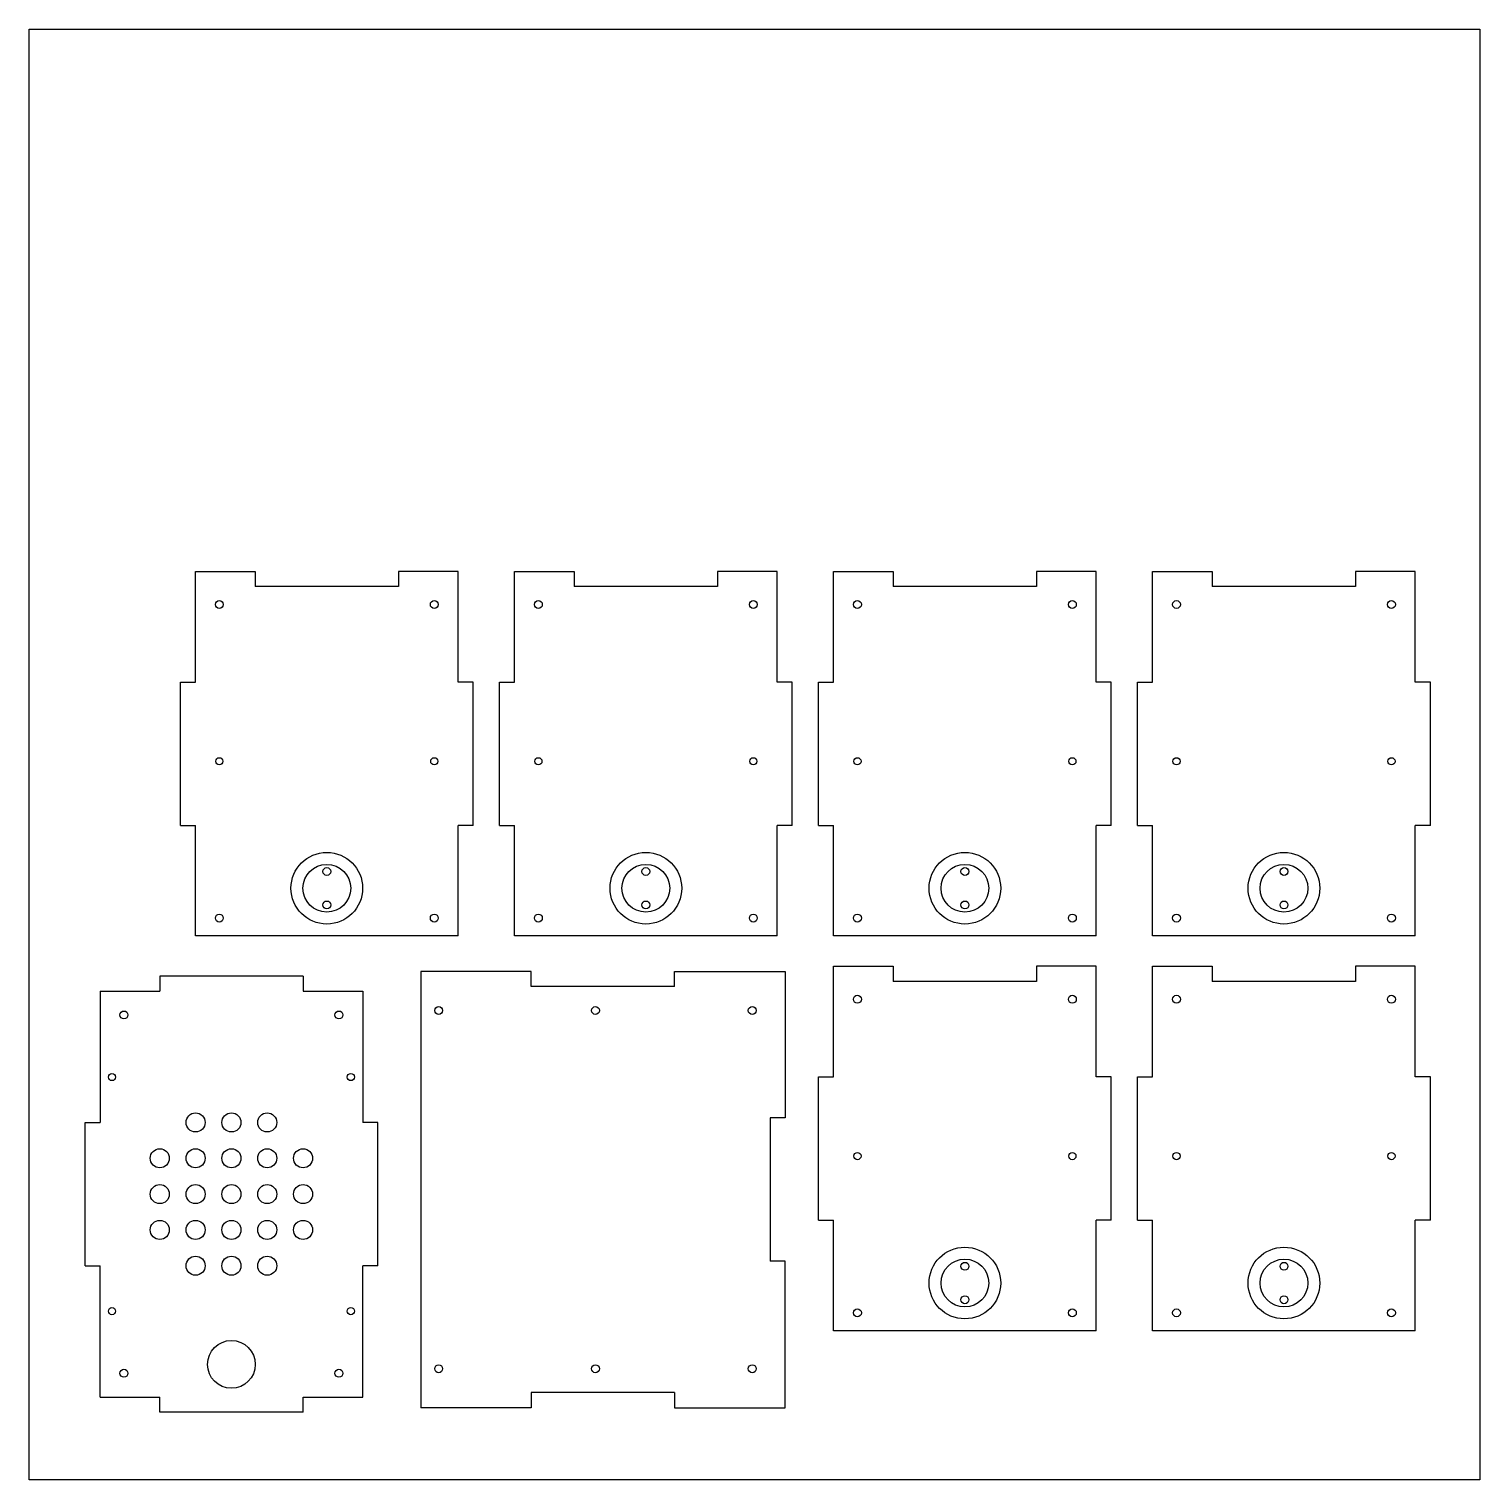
# Model space of a CAD drawing. Header units: millimetres. Extents: x 10 to 617, y 4 to 611.
import ezdxf

# ---------------------------------------------------------------- set-up
doc = ezdxf.new("R2010")
doc.units = ezdxf.units.MM
doc.header["$MEASUREMENT"] = 0

msp = doc.modelspace()

# ---------------------------------------------------------------- linework, layer by layer
for p, q in [((9.56, 3.7), (9.56, 611.2)), ((9.56, 611.2), (617.06, 611.2)), ((617.06, 611.2), (617.06, 3.7)), ((79.24, 384.06), (104.24, 384.06)), ((79.24, 337.76), (79.24, 384.06)), ((104.24, 384.06), (104.24, 377.76)), ((189.24, 384.06), (164.24, 384.06)), ((164.24, 384.06), (164.24, 377.76)), ((189.24, 337.76), (189.24, 384.06)), ((212.82, 384.06), (237.82, 384.06)), ((212.82, 337.76), (212.82, 384.06)), ((237.82, 384.06), (237.82, 377.76)), ((322.82, 384.06), (297.82, 384.06)), ((297.82, 384.06), (297.82, 377.76)), ((322.82, 337.76), (322.82, 384.06)), ((346.4, 384.06), (371.4, 384.06)), ((346.4, 337.76), (346.4, 384.06)), ((371.4, 384.06), (371.4, 377.76)), ((456.4, 384.06), (431.4, 384.06)), ((431.4, 384.06), (431.4, 377.76)), ((456.4, 337.76), (456.4, 384.06)), ((479.99, 384.06), (504.99, 384.06)), ((479.99, 337.76), (479.99, 384.06)), ((504.99, 384.06), (504.99, 377.76)), ((589.99, 384.06), (564.99, 384.06)), ((564.99, 384.06), (564.99, 377.76)), ((589.99, 337.76), (589.99, 384.06)), ((164.24, 377.76), (104.24, 377.76)), ((297.82, 377.76), (237.82, 377.76)), ((431.4, 377.76), (371.4, 377.76)), ((564.99, 377.76), (504.99, 377.76)), ((72.94, 337.76), (79.24, 337.76)), ((72.94, 277.76), (72.94, 337.76)), ((195.54, 337.76), (189.24, 337.76)), ((195.54, 277.76), (195.54, 337.76)), ((206.52, 337.76), (212.82, 337.76)), ((206.52, 277.76), (206.52, 337.76)), ((329.12, 337.76), (322.82, 337.76)), ((329.12, 277.76), (329.12, 337.76)), ((340.1, 337.76), (346.4, 337.76)), ((340.1, 277.76), (340.1, 337.76)), ((462.7, 337.76), (456.4, 337.76)), ((462.7, 277.76), (462.7, 337.76)), ((473.69, 337.76), (479.99, 337.76)), ((473.69, 277.76), (473.69, 337.76)), ((596.29, 337.76), (589.99, 337.76)), ((596.29, 277.76), (596.29, 337.76)), ((72.94, 277.76), (79.24, 277.76)), ((79.24, 231.46), (79.24, 277.76)), ((195.54, 277.76), (189.24, 277.76)), ((189.24, 231.46), (189.24, 277.76)), ((206.52, 277.76), (212.82, 277.76)), ((212.82, 231.46), (212.82, 277.76)), ((329.12, 277.76), (322.82, 277.76)), ((322.82, 231.46), (322.82, 277.76)), ((340.1, 277.76), (346.4, 277.76)), ((346.4, 231.46), (346.4, 277.76)), ((462.7, 277.76), (456.4, 277.76)), ((456.4, 231.46), (456.4, 277.76)), ((473.69, 277.76), (479.99, 277.76)), ((479.99, 231.46), (479.99, 277.76)), ((596.29, 277.76), (589.99, 277.76)), ((589.99, 231.46), (589.99, 277.76)), ((189.24, 231.46), (79.24, 231.46)), ((322.82, 231.46), (212.82, 231.46)), ((456.4, 231.46), (346.4, 231.46)), ((589.99, 231.46), (479.99, 231.46)), ((346.4, 218.77), (371.4, 218.77)), ((346.4, 172.47), (346.4, 218.77)), ((371.4, 218.77), (371.4, 212.47)), ((456.4, 218.77), (431.4, 218.77)), ((431.4, 218.77), (431.4, 212.47)), ((456.4, 172.47), (456.4, 218.77)), ((479.99, 218.77), (504.99, 218.77)), ((479.99, 172.47), (479.99, 218.77)), ((504.99, 218.77), (504.99, 212.47)), ((589.99, 218.77), (564.99, 218.77)), ((564.99, 218.77), (564.99, 212.47)), ((589.99, 172.47), (589.99, 218.77)), ((64.3, 214.7), (64.3, 208.4)), ((124.3, 214.7), (64.3, 214.7)), ((124.3, 214.7), (124.3, 208.4)), ((219.87, 216.56), (173.57, 216.56)), ((173.57, 216.56), (173.57, 33.96)), ((219.87, 210.26), (219.87, 216.56)), ((279.87, 210.26), (279.87, 216.56)), ((279.87, 216.56), (326.17, 216.56)), ((326.17, 216.56), (326.17, 155.26)), ((39.3, 208.4), (64.3, 208.4)), ((39.3, 208.4), (39.3, 153.4)), ((124.3, 208.4), (149.3, 208.4)), ((149.3, 208.4), (149.3, 153.4)), ((279.87, 210.26), (219.87, 210.26)), ((431.4, 212.47), (371.4, 212.47)), ((564.99, 212.47), (504.99, 212.47)), ((340.1, 172.47), (346.4, 172.47)), ((340.1, 112.47), (340.1, 172.47)), ((462.7, 172.47), (456.4, 172.47)), ((462.7, 112.47), (462.7, 172.47)), ((473.69, 172.47), (479.99, 172.47)), ((473.69, 112.47), (473.69, 172.47)), ((596.29, 172.47), (589.99, 172.47)), ((596.29, 112.47), (596.29, 172.47)), ((33, 153.4), (39.3, 153.4)), ((33, 93.4), (33, 153.4)), ((155.6, 153.4), (149.3, 153.4)), ((155.6, 93.4), (155.6, 153.4)), ((326.17, 155.26), (319.87, 155.26)), ((319.87, 155.26), (319.87, 95.26)), ((340.1, 112.47), (346.4, 112.47)), ((346.4, 66.17), (346.4, 112.47)), ((462.7, 112.47), (456.4, 112.47)), ((456.4, 66.17), (456.4, 112.47)), ((473.69, 112.47), (479.99, 112.47)), ((479.99, 66.17), (479.99, 112.47)), ((596.29, 112.47), (589.99, 112.47)), ((589.99, 66.17), (589.99, 112.47)), ((33, 93.4), (39.3, 93.4)), ((39.3, 38.4), (39.3, 93.4)), ((149.3, 38.4), (149.3, 93.4)), ((155.6, 93.4), (149.3, 93.4)), ((326.17, 95.26), (319.87, 95.26)), ((326.17, 33.96), (326.17, 95.26)), ((456.4, 66.17), (346.4, 66.17)), ((589.99, 66.17), (479.99, 66.17)), ((39.3, 38.4), (64.3, 38.4)), ((64.3, 32.1), (64.3, 38.4)), ((124.3, 32.1), (124.3, 38.4)), ((124.3, 38.4), (149.3, 38.4)), ((219.87, 40.26), (219.87, 33.96)), ((279.87, 40.26), (219.87, 40.26)), ((279.87, 40.26), (279.87, 33.96)), ((124.3, 32.1), (64.3, 32.1)), ((219.87, 33.96), (173.57, 33.96)), ((279.87, 33.96), (326.17, 33.96)), ((617.06, 3.7), (9.56, 3.7))]:
    msp.add_line(p, q)
for centre, radius in [((89.24, 370.26), 1.65), ((179.24, 370.26), 1.65), ((222.82, 370.26), 1.65), ((312.82, 370.26), 1.65), ((356.4, 370.26), 1.65), ((446.4, 370.26), 1.65), ((489.99, 370.26), 1.65), ((579.99, 370.26), 1.65), ((89.24, 304.61), 1.51), ((179.24, 304.61), 1.51), ((222.82, 304.61), 1.51), ((312.82, 304.61), 1.51), ((356.4, 304.61), 1.51), ((446.4, 304.61), 1.51), ((489.99, 304.61), 1.51), ((579.99, 304.61), 1.51), ((134.24, 251.46), 15), ((134.24, 251.46), 10), ((267.82, 251.46), 15), ((267.82, 251.46), 10), ((401.4, 251.46), 15), ((401.4, 251.46), 10), ((534.99, 251.46), 15), ((534.99, 251.46), 10), ((134.24, 258.46), 1.65), ((267.82, 258.46), 1.65), ((401.4, 258.46), 1.65), ((534.99, 258.46), 1.65), ((134.24, 244.46), 1.65), ((267.82, 244.46), 1.65), ((401.4, 244.46), 1.65), ((534.99, 244.46), 1.65), ((89.24, 238.96), 1.65), ((179.24, 238.96), 1.65), ((222.82, 238.96), 1.65), ((312.82, 238.96), 1.65), ((356.4, 238.96), 1.65), ((446.4, 238.96), 1.65), ((489.99, 238.96), 1.65), ((579.99, 238.96), 1.65), ((356.4, 204.97), 1.65), ((446.4, 204.97), 1.65), ((489.99, 204.97), 1.65), ((579.99, 204.97), 1.65), ((181.07, 200.26), 1.65), ((246.72, 200.26), 1.65), ((312.37, 200.26), 1.65), ((49.3, 198.4), 1.65), ((139.3, 198.4), 1.65), ((44.3, 172.4), 1.5), ((144.3, 172.4), 1.5), ((79.3, 153.4), 4), ((94.3, 153.4), 4), ((109.3, 153.4), 4), ((64.3, 138.4), 4), ((79.3, 138.4), 4), ((94.3, 138.4), 4), ((109.3, 138.4), 4), ((124.3, 138.4), 4), ((356.4, 139.32), 1.51), ((446.4, 139.32), 1.51), ((489.99, 139.32), 1.51), ((579.99, 139.32), 1.51), ((64.3, 123.4), 4), ((79.3, 123.4), 4), ((94.3, 123.4), 4), ((109.3, 123.4), 4), ((124.3, 123.4), 4), ((64.3, 108.4), 4), ((79.3, 108.4), 4), ((94.3, 108.4), 4), ((109.3, 108.4), 4), ((124.3, 108.4), 4), ((79.3, 93.4), 4), ((94.3, 93.4), 4), ((109.3, 93.4), 4), ((401.4, 86.17), 15), ((534.99, 86.17), 15), ((401.4, 86.17), 10), ((401.4, 93.17), 1.65), ((534.99, 86.17), 10), ((534.99, 93.17), 1.65), ((401.4, 79.17), 1.65), ((534.99, 79.17), 1.65), ((44.3, 74.4), 1.5), ((144.3, 74.4), 1.5), ((356.4, 73.67), 1.65), ((446.4, 73.67), 1.65), ((489.99, 73.67), 1.65), ((579.99, 73.67), 1.65), ((94.3, 52.1), 10), ((49.3, 48.4), 1.65), ((139.3, 48.4), 1.65), ((181.07, 50.26), 1.65), ((246.72, 50.26), 1.65), ((312.37, 50.26), 1.65)]:
    msp.add_circle(centre, radius)

doc.saveas('drawing.dxf')
